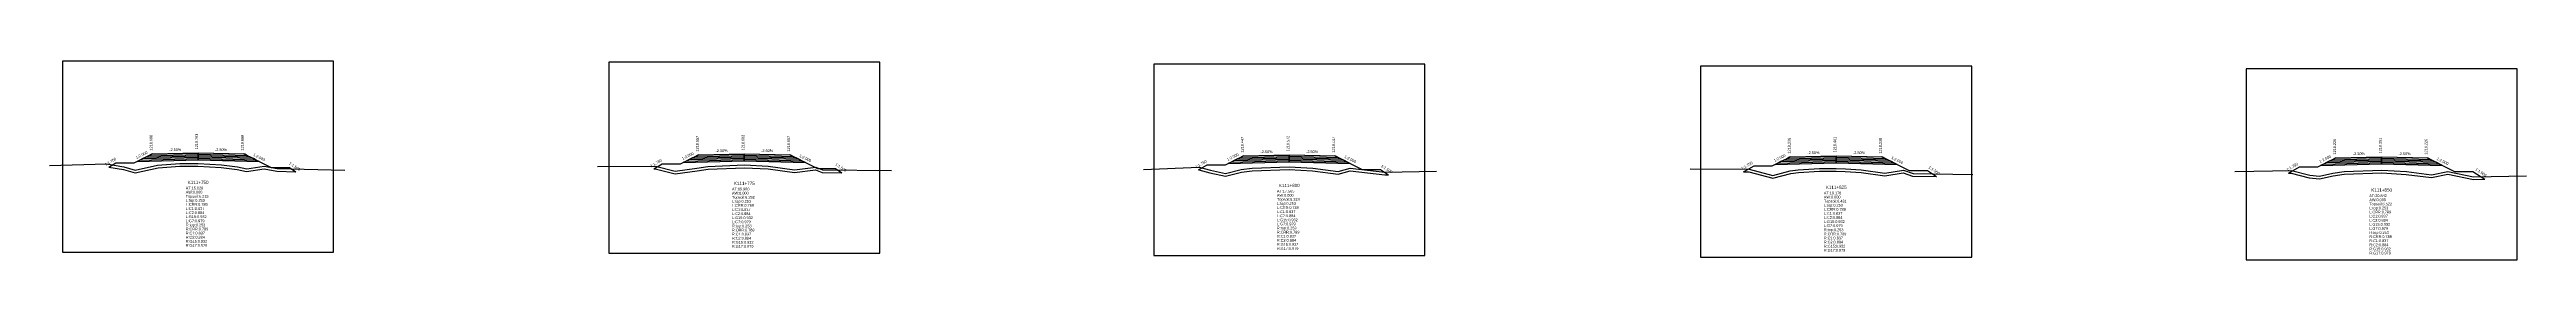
# Model space of a CAD drawing. Extents: x -7 to 78429, y 1189 to 1262.
# Drawn here: x 61925.8 to 62197.2, y 1207 to 1228.9 of the extents above; entities that cross this region are included whole.
import ezdxf
from ezdxf.enums import TextEntityAlignment as Align

# ---------------------------------------------------------------- set-up
doc = ezdxf.new("R2010")
doc.units = 0

msp = doc.modelspace()

# ---------------------------------------------------------------- linework, layer by layer
at = {"layer": 'A4_BORDER', "color": 7}
for points in [[(61927.262, 1207.854), (61956.962, 1207.854), (61956.962, 1228.854), (61927.262, 1228.854), (61927.262, 1207.854)], [(61987.102, 1207.744), (62016.802, 1207.744), (62016.802, 1228.744), (61987.102, 1228.744), (61987.102, 1207.744)], [(62046.802, 1207.51), (62076.502, 1207.51), (62076.502, 1228.51), (62046.802, 1228.51), (62046.802, 1207.51)], [(62106.72, 1207.318), (62136.42, 1207.318), (62136.42, 1228.318), (62106.72, 1228.318), (62106.72, 1207.318)], [(62166.473, 1207.015), (62196.173, 1207.015), (62196.173, 1228.015), (62166.473, 1228.015), (62166.473, 1207.015)]]:
    msp.add_lwpolyline(points, dxfattribs=at)
at = {"layer": 'CLEAR_GROUND', "color": 8}
for points in [[(61932.325, 1217.219), (61933.924, 1216.94), (61935.205, 1216.571), (61937.722, 1217.111), (61940.117, 1217.305), (61942.096, 1217.295), (61944.647, 1217.155), (61946.377, 1216.945), (61947.429, 1216.709), (61949.362, 1217.018), (61950.746, 1216.75), (61952.808, 1216.704)], [(61992.025, 1217.027), (61992.18, 1217.028), (61994.372, 1216.475), (61996.792, 1216.791), (61997.975, 1216.993), (62001.959, 1217.146), (62004.551, 1217.009), (62007.441, 1216.612), (62009.743, 1216.908), (62010.473, 1216.611), (62012.647, 1216.594)], [(62051.725, 1216.917), (62051.732, 1216.918), (62052.934, 1216.576), (62054.674, 1216.203), (62056.427, 1216.636), (62057.605, 1216.781), (62061.636, 1216.929), (62064.196, 1216.807), (62067.013, 1216.417), (62068.339, 1216.782), (62072.116, 1216.351), (62072.532, 1216.36)], [(62111.425, 1216.682), (62112.011, 1216.678), (62114.62, 1215.992), (62116.593, 1216.49), (62117.45, 1216.606), (62119.743, 1216.764), (62121.569, 1216.75), (62122.561, 1216.731), (62124.29, 1216.61), (62126.884, 1216.238), (62128.92, 1216.58), (62129.936, 1216.207), (62132.572, 1216.168)], [(62171.125, 1216.542), (62171.399, 1216.547), (62173.392, 1216.043), (62174.525, 1215.909), (62176.026, 1216.236), (62177.231, 1216.435), (62181.336, 1216.581), (62184.011, 1216.409), (62186.789, 1216.063), (62188.591, 1216.427), (62191.376, 1215.842), (62192.614, 1215.865)]]:
    msp.add_lwpolyline(points, dxfattribs=at)
at = {"layer": 'DESIGN_ROAD_TRIMMED', "color": 1}
for points in [[(61932.325, 1217.219), (61933.112, 1217.668), (61935.112, 1217.668), (61937.112, 1218.668), (61937.112, 1218.668), (61937.006, 1218.615), (61937.006, 1218.615), (61936.691, 1218.457), (61936.691, 1218.457), (61936.375, 1218.3), (61936.375, 1218.3), (61936.059, 1218.142), (61936.059, 1218.142), (61935.743, 1217.984), (61935.743, 1217.984), (61935.428, 1217.826), (61942.112, 1217.993), (61942.112, 1218.143), (61942.112, 1218.143), (61942.112, 1218.293), (61942.112, 1218.293), (61942.112, 1218.443), (61942.112, 1218.443), (61942.112, 1218.593), (61942.112, 1218.593), (61942.112, 1218.743), (61942.112, 1218.743), (61942.112, 1218.793), (61942.112, 1218.793), (61942.112, 1218.793), (61942.112, 1218.793), (61942.112, 1218.793), (61942.112, 1218.743), (61942.112, 1218.743), (61942.112, 1218.593), (61942.112, 1218.593), (61942.112, 1218.443), (61942.112, 1218.443), (61942.112, 1218.293), (61942.112, 1218.293), (61942.112, 1218.143), (61942.112, 1218.143), (61942.112, 1217.993), (61948.796, 1217.826), (61948.48, 1217.984), (61948.48, 1217.984), (61948.164, 1218.142), (61948.164, 1218.142), (61947.849, 1218.3), (61947.849, 1218.3), (61947.533, 1218.457), (61947.533, 1218.457), (61947.217, 1218.615), (61947.217, 1218.615), (61947.112, 1218.668), (61947.112, 1218.668), (61950.112, 1217.168), (61952.112, 1217.168), (61952.808, 1216.704)], [(61992.025, 1217.027), (61992.952, 1217.557), (61994.952, 1217.557), (61996.952, 1218.557), (61996.952, 1218.557), (61996.847, 1218.504), (61996.847, 1218.504), (61996.531, 1218.346), (61996.531, 1218.346), (61996.215, 1218.189), (61996.215, 1218.189), (61995.9, 1218.031), (61995.9, 1218.031), (61995.584, 1217.873), (61995.584, 1217.873), (61995.268, 1217.715), (62001.952, 1217.882), (62001.952, 1218.032), (62001.952, 1218.032), (62001.952, 1218.182), (62001.952, 1218.182), (62001.952, 1218.332), (62001.952, 1218.332), (62001.952, 1218.482), (62001.952, 1218.482), (62001.952, 1218.632), (62001.952, 1218.632), (62001.952, 1218.682), (62001.952, 1218.682), (62001.952, 1218.682), (62001.952, 1218.682), (62001.952, 1218.682), (62001.952, 1218.632), (62001.952, 1218.632), (62001.952, 1218.482), (62001.952, 1218.482), (62001.952, 1218.332), (62001.952, 1218.332), (62001.952, 1218.182), (62001.952, 1218.182), (62001.952, 1218.032), (62001.952, 1218.032), (62001.952, 1217.882), (62008.636, 1217.715), (62008.321, 1217.873), (62008.321, 1217.873), (62008.005, 1218.031), (62008.005, 1218.031), (62007.689, 1218.189), (62007.689, 1218.189), (62007.373, 1218.346), (62007.373, 1218.346), (62007.058, 1218.504), (62007.058, 1218.504), (62006.952, 1218.557), (62006.952, 1218.557), (62009.952, 1217.057), (62011.952, 1217.057), (62012.647, 1216.594)], [(62051.725, 1216.917), (62052.652, 1217.447), (62054.652, 1217.447), (62056.652, 1218.447), (62056.652, 1218.447), (62056.547, 1218.394), (62056.547, 1218.394), (62056.231, 1218.236), (62056.231, 1218.236), (62055.915, 1218.079), (62055.915, 1218.079), (62055.599, 1217.921), (62055.599, 1217.921), (62055.284, 1217.763), (62055.284, 1217.763), (62054.968, 1217.605), (62061.652, 1217.772), (62061.652, 1217.922), (62061.652, 1217.922), (62061.652, 1218.072), (62061.652, 1218.072), (62061.652, 1218.222), (62061.652, 1218.222), (62061.652, 1218.372), (62061.652, 1218.372), (62061.652, 1218.522), (62061.652, 1218.522), (62061.652, 1218.572), (62061.652, 1218.572), (62061.652, 1218.572), (62061.652, 1218.572), (62061.652, 1218.572), (62061.652, 1218.522), (62061.652, 1218.522), (62061.652, 1218.372), (62061.652, 1218.372), (62061.652, 1218.222), (62061.652, 1218.222), (62061.652, 1218.072), (62061.652, 1218.072), (62061.652, 1217.922), (62061.652, 1217.922), (62061.652, 1217.772), (62068.336, 1217.605), (62068.02, 1217.763), (62068.02, 1217.763), (62067.705, 1217.921), (62067.705, 1217.921), (62067.389, 1218.079), (62067.389, 1218.079), (62067.073, 1218.236), (62067.073, 1218.236), (62066.757, 1218.394), (62066.757, 1218.394), (62066.652, 1218.447), (62066.652, 1218.447), (62069.652, 1216.947), (62071.652, 1216.947), (62072.532, 1216.36)], [(62111.425, 1216.682), (62112.57, 1217.336), (62114.57, 1217.336), (62116.57, 1218.336), (62116.57, 1218.336), (62116.465, 1218.283), (62116.465, 1218.283), (62116.149, 1218.125), (62116.149, 1218.125), (62115.833, 1217.968), (62115.833, 1217.968), (62115.517, 1217.81), (62115.517, 1217.81), (62115.202, 1217.652), (62115.202, 1217.652), (62114.886, 1217.494), (62121.57, 1217.661), (62121.57, 1217.811), (62121.57, 1217.811), (62121.57, 1217.961), (62121.57, 1217.961), (62121.57, 1218.111), (62121.57, 1218.111), (62121.57, 1218.261), (62121.57, 1218.261), (62121.57, 1218.411), (62121.57, 1218.411), (62121.57, 1218.461), (62121.57, 1218.461), (62121.57, 1218.461), (62121.57, 1218.461), (62121.57, 1218.461), (62121.57, 1218.411), (62121.57, 1218.411), (62121.57, 1218.261), (62121.57, 1218.261), (62121.57, 1218.111), (62121.57, 1218.111), (62121.57, 1217.961), (62121.57, 1217.961), (62121.57, 1217.811), (62121.57, 1217.811), (62121.57, 1217.661), (62128.254, 1217.494), (62127.939, 1217.652), (62127.939, 1217.652), (62127.623, 1217.81), (62127.623, 1217.81), (62127.307, 1217.968), (62127.307, 1217.968), (62126.991, 1218.125), (62126.991, 1218.125), (62126.675, 1218.283), (62126.675, 1218.283), (62126.57, 1218.336), (62126.57, 1218.336), (62129.57, 1216.836), (62131.57, 1216.836), (62132.572, 1216.168)], [(62171.125, 1216.542), (62172.323, 1217.226), (62174.323, 1217.226), (62176.323, 1218.226), (62176.323, 1218.226), (62176.217, 1218.173), (62176.217, 1218.173), (62175.902, 1218.015), (62175.902, 1218.015), (62175.586, 1217.858), (62175.586, 1217.858), (62175.27, 1217.7), (62175.27, 1217.7), (62174.954, 1217.542), (62174.954, 1217.542), (62174.638, 1217.384), (62181.323, 1217.551), (62181.323, 1217.701), (62181.323, 1217.701), (62181.323, 1217.851), (62181.323, 1217.851), (62181.323, 1218.001), (62181.323, 1218.001), (62181.323, 1218.151), (62181.323, 1218.151), (62181.323, 1218.301), (62181.323, 1218.301), (62181.323, 1218.351), (62181.323, 1218.351), (62181.323, 1218.351), (62181.323, 1218.351), (62181.323, 1218.351), (62181.323, 1218.301), (62181.323, 1218.301), (62181.323, 1218.151), (62181.323, 1218.151), (62181.323, 1218.001), (62181.323, 1218.001), (62181.323, 1217.851), (62181.323, 1217.851), (62181.323, 1217.701), (62181.323, 1217.701), (62181.323, 1217.551), (62188.007, 1217.384), (62187.691, 1217.542), (62187.691, 1217.542), (62187.375, 1217.7), (62187.375, 1217.7), (62187.059, 1217.858), (62187.059, 1217.858), (62186.744, 1218.015), (62186.744, 1218.015), (62186.428, 1218.173), (62186.428, 1218.173), (62186.323, 1218.226), (62186.323, 1218.226), (62189.323, 1216.726), (62191.323, 1216.726), (62192.614, 1215.865)]]:
    msp.add_lwpolyline(points, dxfattribs=at)
at = {"layer": 'FINISHED_ROAD', "color": 2}
for points in [[(61933.112, 1217.668), (61935.112, 1217.668), (61937.112, 1218.668), (61937.112, 1218.668), (61942.112, 1218.793), (61947.112, 1218.668), (61947.112, 1218.668), (61950.112, 1217.168), (61952.112, 1217.168)], [(61992.952, 1217.557), (61994.952, 1217.557), (61996.952, 1218.557), (61996.952, 1218.557), (62001.952, 1218.682), (62006.952, 1218.557), (62006.952, 1218.557), (62009.952, 1217.057), (62011.952, 1217.057)], [(62052.652, 1217.447), (62054.652, 1217.447), (62056.652, 1218.447), (62056.652, 1218.447), (62061.652, 1218.572), (62066.652, 1218.447), (62066.652, 1218.447), (62069.652, 1216.947), (62071.652, 1216.947)], [(62112.57, 1217.336), (62114.57, 1217.336), (62116.57, 1218.336), (62116.57, 1218.336), (62121.57, 1218.461), (62126.57, 1218.336), (62126.57, 1218.336), (62129.57, 1216.836), (62131.57, 1216.836)], [(62172.323, 1217.226), (62174.323, 1217.226), (62176.323, 1218.226), (62176.323, 1218.226), (62181.323, 1218.351), (62186.323, 1218.226), (62186.323, 1218.226), (62189.323, 1216.726), (62191.323, 1216.726)]]:
    msp.add_lwpolyline(points, dxfattribs=at)
at = {"layer": 'LAYER_0', "color": 4}
for points in [[(61937.112, 1218.668), (61937.006, 1218.615), (61942.112, 1218.743), (61942.112, 1218.793)], [(61996.952, 1218.557), (61996.847, 1218.504), (62001.952, 1218.632), (62001.952, 1218.682)], [(62056.652, 1218.447), (62056.547, 1218.394), (62061.652, 1218.522), (62061.652, 1218.572)], [(62116.57, 1218.336), (62116.465, 1218.283), (62121.57, 1218.411), (62121.57, 1218.461)], [(62176.323, 1218.226), (62176.217, 1218.173), (62181.323, 1218.301), (62181.323, 1218.351)]]:
    msp.add_lwpolyline(points, dxfattribs=at)
at = {"layer": 'LAYER_1', "color": 4}
for points in [[(61937.006, 1218.615), (61936.691, 1218.457), (61942.112, 1218.593), (61942.112, 1218.743)], [(61996.847, 1218.504), (61996.531, 1218.346), (62001.952, 1218.482), (62001.952, 1218.632)], [(62056.547, 1218.394), (62056.231, 1218.236), (62061.652, 1218.372), (62061.652, 1218.522)], [(62116.465, 1218.283), (62116.149, 1218.125), (62121.57, 1218.261), (62121.57, 1218.411)], [(62176.217, 1218.173), (62175.902, 1218.015), (62181.323, 1218.151), (62181.323, 1218.301)]]:
    msp.add_lwpolyline(points, dxfattribs=at)
at = {"layer": 'LAYER_10', "color": 6}
for points in [[(61948.164, 1218.142), (61948.48, 1217.984), (61942.112, 1218.143), (61942.112, 1218.293)], [(62008.005, 1218.031), (62008.321, 1217.873), (62001.952, 1218.032), (62001.952, 1218.182)], [(62067.705, 1217.921), (62068.02, 1217.763), (62061.652, 1217.922), (62061.652, 1218.072)], [(62127.623, 1217.81), (62127.939, 1217.652), (62121.57, 1217.811), (62121.57, 1217.961)], [(62187.375, 1217.7), (62187.691, 1217.542), (62181.323, 1217.701), (62181.323, 1217.851)]]:
    msp.add_lwpolyline(points, dxfattribs=at)
at = {"layer": 'LAYER_11', "color": 6}
for points in [[(61948.48, 1217.984), (61948.796, 1217.826), (61942.112, 1217.993), (61942.112, 1218.143)], [(62008.321, 1217.873), (62008.636, 1217.715), (62001.952, 1217.882), (62001.952, 1218.032)], [(62068.02, 1217.763), (62068.336, 1217.605), (62061.652, 1217.772), (62061.652, 1217.922)], [(62127.939, 1217.652), (62128.254, 1217.494), (62121.57, 1217.661), (62121.57, 1217.811)], [(62187.691, 1217.542), (62188.007, 1217.384), (62181.323, 1217.551), (62181.323, 1217.701)]]:
    msp.add_lwpolyline(points, dxfattribs=at)
at = {"layer": 'LAYER_2', "color": 4}
for points in [[(61936.691, 1218.457), (61936.375, 1218.3), (61942.112, 1218.443), (61942.112, 1218.593)], [(61996.531, 1218.346), (61996.215, 1218.189), (62001.952, 1218.332), (62001.952, 1218.482)], [(62056.231, 1218.236), (62055.915, 1218.079), (62061.652, 1218.222), (62061.652, 1218.372)], [(62116.149, 1218.125), (62115.833, 1217.968), (62121.57, 1218.111), (62121.57, 1218.261)], [(62175.902, 1218.015), (62175.586, 1217.858), (62181.323, 1218.001), (62181.323, 1218.151)]]:
    msp.add_lwpolyline(points, dxfattribs=at)
at = {"layer": 'LAYER_3', "color": 4}
for points in [[(61936.375, 1218.3), (61936.059, 1218.142), (61942.112, 1218.293), (61942.112, 1218.443)], [(61996.215, 1218.189), (61995.9, 1218.031), (62001.952, 1218.182), (62001.952, 1218.332)], [(62055.915, 1218.079), (62055.599, 1217.921), (62061.652, 1218.072), (62061.652, 1218.222)], [(62115.833, 1217.968), (62115.517, 1217.81), (62121.57, 1217.961), (62121.57, 1218.111)], [(62175.586, 1217.858), (62175.27, 1217.7), (62181.323, 1217.851), (62181.323, 1218.001)]]:
    msp.add_lwpolyline(points, dxfattribs=at)
at = {"layer": 'LAYER_4', "color": 4}
for points in [[(61936.059, 1218.142), (61935.743, 1217.984), (61942.112, 1218.143), (61942.112, 1218.293)], [(61995.9, 1218.031), (61995.584, 1217.873), (62001.952, 1218.032), (62001.952, 1218.182)], [(62055.599, 1217.921), (62055.284, 1217.763), (62061.652, 1217.922), (62061.652, 1218.072)], [(62115.517, 1217.81), (62115.202, 1217.652), (62121.57, 1217.811), (62121.57, 1217.961)], [(62175.27, 1217.7), (62174.954, 1217.542), (62181.323, 1217.701), (62181.323, 1217.851)]]:
    msp.add_lwpolyline(points, dxfattribs=at)
at = {"layer": 'LAYER_5', "color": 4}
for points in [[(61935.743, 1217.984), (61935.428, 1217.826), (61942.112, 1217.993), (61942.112, 1218.143)], [(61995.584, 1217.873), (61995.268, 1217.715), (62001.952, 1217.882), (62001.952, 1218.032)], [(62055.284, 1217.763), (62054.968, 1217.605), (62061.652, 1217.772), (62061.652, 1217.922)], [(62115.202, 1217.652), (62114.886, 1217.494), (62121.57, 1217.661), (62121.57, 1217.811)], [(62174.954, 1217.542), (62174.638, 1217.384), (62181.323, 1217.551), (62181.323, 1217.701)]]:
    msp.add_lwpolyline(points, dxfattribs=at)
at = {"layer": 'LAYER_6', "color": 6}
for points in [[(61947.112, 1218.668), (61947.217, 1218.615), (61942.112, 1218.743), (61942.112, 1218.793)], [(62006.952, 1218.557), (62007.058, 1218.504), (62001.952, 1218.632), (62001.952, 1218.682)], [(62066.652, 1218.447), (62066.757, 1218.394), (62061.652, 1218.522), (62061.652, 1218.572)], [(62126.57, 1218.336), (62126.675, 1218.283), (62121.57, 1218.411), (62121.57, 1218.461)], [(62186.323, 1218.226), (62186.428, 1218.173), (62181.323, 1218.301), (62181.323, 1218.351)]]:
    msp.add_lwpolyline(points, dxfattribs=at)
at = {"layer": 'LAYER_7', "color": 6}
for points in [[(61947.217, 1218.615), (61947.533, 1218.457), (61942.112, 1218.593), (61942.112, 1218.743)], [(62007.058, 1218.504), (62007.373, 1218.346), (62001.952, 1218.482), (62001.952, 1218.632)], [(62066.757, 1218.394), (62067.073, 1218.236), (62061.652, 1218.372), (62061.652, 1218.522)], [(62126.675, 1218.283), (62126.991, 1218.125), (62121.57, 1218.261), (62121.57, 1218.411)], [(62186.428, 1218.173), (62186.744, 1218.015), (62181.323, 1218.151), (62181.323, 1218.301)]]:
    msp.add_lwpolyline(points, dxfattribs=at)
at = {"layer": 'LAYER_8', "color": 6}
for points in [[(61947.533, 1218.457), (61947.849, 1218.3), (61942.112, 1218.443), (61942.112, 1218.593)], [(62007.373, 1218.346), (62007.689, 1218.189), (62001.952, 1218.332), (62001.952, 1218.482)], [(62067.073, 1218.236), (62067.389, 1218.079), (62061.652, 1218.222), (62061.652, 1218.372)], [(62126.991, 1218.125), (62127.307, 1217.968), (62121.57, 1218.111), (62121.57, 1218.261)], [(62186.744, 1218.015), (62187.059, 1217.858), (62181.323, 1218.001), (62181.323, 1218.151)]]:
    msp.add_lwpolyline(points, dxfattribs=at)
at = {"layer": 'LAYER_9', "color": 6}
for points in [[(61947.849, 1218.3), (61948.164, 1218.142), (61942.112, 1218.293), (61942.112, 1218.443)], [(62007.689, 1218.189), (62008.005, 1218.031), (62001.952, 1218.182), (62001.952, 1218.332)], [(62067.389, 1218.079), (62067.705, 1217.921), (62061.652, 1218.072), (62061.652, 1218.222)], [(62127.307, 1217.968), (62127.623, 1217.81), (62121.57, 1217.961), (62121.57, 1218.111)], [(62187.059, 1217.858), (62187.375, 1217.7), (62181.323, 1217.851), (62181.323, 1218.001)]]:
    msp.add_lwpolyline(points, dxfattribs=at)
at = {"layer": 'NATURAL_GROUND', "color": 3}
for points in [[(61925.837, 1217.374), (61932.084, 1217.565), (61933.992, 1217.233), (61935.216, 1216.88), (61937.679, 1217.409), (61940.106, 1217.605), (61942.105, 1217.595), (61944.674, 1217.454), (61946.428, 1217.241), (61947.439, 1217.014), (61949.367, 1217.323), (61950.778, 1217.049), (61958.19, 1216.883)], [(61985.874, 1217.283), (61992.216, 1217.329), (61994.39, 1216.78), (61996.747, 1217.087), (61997.944, 1217.292), (62001.961, 1217.447), (62004.579, 1217.308), (62007.442, 1216.915), (62009.783, 1217.215), (62010.533, 1216.91), (62018.071, 1216.851)], [(62045.693, 1216.952), (62051.767, 1217.22), (62053.007, 1216.867), (62054.669, 1216.51), (62056.373, 1216.932), (62057.581, 1217.08), (62061.638, 1217.229), (62064.224, 1217.106), (62066.993, 1216.723), (62068.315, 1217.086), (62072.13, 1216.652), (62077.794, 1216.774)], [(62105.575, 1217.018), (62112.051, 1216.978), (62114.621, 1216.302), (62116.536, 1216.785), (62117.42, 1216.904), (62119.734, 1217.064), (62121.573, 1217.05), (62122.574, 1217.031), (62124.322, 1216.909), (62126.88, 1216.542), (62128.949, 1216.889), (62129.991, 1216.506), (62136.544, 1216.409)], [(62165.229, 1216.725), (62171.434, 1216.848), (62173.447, 1216.338), (62174.511, 1216.213), (62175.97, 1216.531), (62177.202, 1216.734), (62181.341, 1216.881), (62184.04, 1216.708), (62186.778, 1216.367), (62188.593, 1216.733), (62191.405, 1216.143), (62197.189, 1216.249)]]:
    msp.add_lwpolyline(points, dxfattribs=at)
at = {"layer": 'STRUCTURE_LEFT', "color": 4}
for points in [[(61937.112, 1218.668), (61937.006, 1218.615), (61937.006, 1218.615), (61936.691, 1218.457), (61936.691, 1218.457), (61936.375, 1218.3), (61936.375, 1218.3), (61936.059, 1218.142), (61936.059, 1218.142), (61935.743, 1217.984), (61935.743, 1217.984), (61935.428, 1217.826), (61942.112, 1217.993), (61942.112, 1218.143), (61942.112, 1218.143), (61942.112, 1218.293), (61942.112, 1218.293), (61942.112, 1218.443), (61942.112, 1218.443), (61942.112, 1218.593), (61942.112, 1218.593), (61942.112, 1218.743), (61942.112, 1218.743), (61942.112, 1218.793), (61942.112, 1218.793)], [(61996.952, 1218.557), (61996.847, 1218.504), (61996.847, 1218.504), (61996.531, 1218.346), (61996.531, 1218.346), (61996.215, 1218.189), (61996.215, 1218.189), (61995.9, 1218.031), (61995.9, 1218.031), (61995.584, 1217.873), (61995.584, 1217.873), (61995.268, 1217.715), (62001.952, 1217.882), (62001.952, 1218.032), (62001.952, 1218.032), (62001.952, 1218.182), (62001.952, 1218.182), (62001.952, 1218.332), (62001.952, 1218.332), (62001.952, 1218.482), (62001.952, 1218.482), (62001.952, 1218.632), (62001.952, 1218.632), (62001.952, 1218.682), (62001.952, 1218.682)], [(62056.652, 1218.447), (62056.547, 1218.394), (62056.547, 1218.394), (62056.231, 1218.236), (62056.231, 1218.236), (62055.915, 1218.079), (62055.915, 1218.079), (62055.599, 1217.921), (62055.599, 1217.921), (62055.284, 1217.763), (62055.284, 1217.763), (62054.968, 1217.605), (62061.652, 1217.772), (62061.652, 1217.922), (62061.652, 1217.922), (62061.652, 1218.072), (62061.652, 1218.072), (62061.652, 1218.222), (62061.652, 1218.222), (62061.652, 1218.372), (62061.652, 1218.372), (62061.652, 1218.522), (62061.652, 1218.522), (62061.652, 1218.572), (62061.652, 1218.572)], [(62116.57, 1218.336), (62116.465, 1218.283), (62116.465, 1218.283), (62116.149, 1218.125), (62116.149, 1218.125), (62115.833, 1217.968), (62115.833, 1217.968), (62115.517, 1217.81), (62115.517, 1217.81), (62115.202, 1217.652), (62115.202, 1217.652), (62114.886, 1217.494), (62121.57, 1217.661), (62121.57, 1217.811), (62121.57, 1217.811), (62121.57, 1217.961), (62121.57, 1217.961), (62121.57, 1218.111), (62121.57, 1218.111), (62121.57, 1218.261), (62121.57, 1218.261), (62121.57, 1218.411), (62121.57, 1218.411), (62121.57, 1218.461), (62121.57, 1218.461)], [(62176.323, 1218.226), (62176.217, 1218.173), (62176.217, 1218.173), (62175.902, 1218.015), (62175.902, 1218.015), (62175.586, 1217.858), (62175.586, 1217.858), (62175.27, 1217.7), (62175.27, 1217.7), (62174.954, 1217.542), (62174.954, 1217.542), (62174.638, 1217.384), (62181.323, 1217.551), (62181.323, 1217.701), (62181.323, 1217.701), (62181.323, 1217.851), (62181.323, 1217.851), (62181.323, 1218.001), (62181.323, 1218.001), (62181.323, 1218.151), (62181.323, 1218.151), (62181.323, 1218.301), (62181.323, 1218.301), (62181.323, 1218.351), (62181.323, 1218.351)]]:
    msp.add_lwpolyline(points, dxfattribs=at)
at = {"layer": 'STRUCTURE_RIGHT', "color": 6}
for points in [[(61942.112, 1218.793), (61942.112, 1218.793), (61942.112, 1218.743), (61942.112, 1218.743), (61942.112, 1218.593), (61942.112, 1218.593), (61942.112, 1218.443), (61942.112, 1218.443), (61942.112, 1218.293), (61942.112, 1218.293), (61942.112, 1218.143), (61942.112, 1218.143), (61942.112, 1217.993), (61948.796, 1217.826), (61948.48, 1217.984), (61948.48, 1217.984), (61948.164, 1218.142), (61948.164, 1218.142), (61947.849, 1218.3), (61947.849, 1218.3), (61947.533, 1218.457), (61947.533, 1218.457), (61947.217, 1218.615), (61947.217, 1218.615), (61947.112, 1218.668)], [(62001.952, 1218.682), (62001.952, 1218.682), (62001.952, 1218.632), (62001.952, 1218.632), (62001.952, 1218.482), (62001.952, 1218.482), (62001.952, 1218.332), (62001.952, 1218.332), (62001.952, 1218.182), (62001.952, 1218.182), (62001.952, 1218.032), (62001.952, 1218.032), (62001.952, 1217.882), (62008.636, 1217.715), (62008.321, 1217.873), (62008.321, 1217.873), (62008.005, 1218.031), (62008.005, 1218.031), (62007.689, 1218.189), (62007.689, 1218.189), (62007.373, 1218.346), (62007.373, 1218.346), (62007.058, 1218.504), (62007.058, 1218.504), (62006.952, 1218.557)], [(62061.652, 1218.572), (62061.652, 1218.572), (62061.652, 1218.522), (62061.652, 1218.522), (62061.652, 1218.372), (62061.652, 1218.372), (62061.652, 1218.222), (62061.652, 1218.222), (62061.652, 1218.072), (62061.652, 1218.072), (62061.652, 1217.922), (62061.652, 1217.922), (62061.652, 1217.772), (62068.336, 1217.605), (62068.02, 1217.763), (62068.02, 1217.763), (62067.705, 1217.921), (62067.705, 1217.921), (62067.389, 1218.079), (62067.389, 1218.079), (62067.073, 1218.236), (62067.073, 1218.236), (62066.757, 1218.394), (62066.757, 1218.394), (62066.652, 1218.447)], [(62121.57, 1218.461), (62121.57, 1218.461), (62121.57, 1218.411), (62121.57, 1218.411), (62121.57, 1218.261), (62121.57, 1218.261), (62121.57, 1218.111), (62121.57, 1218.111), (62121.57, 1217.961), (62121.57, 1217.961), (62121.57, 1217.811), (62121.57, 1217.811), (62121.57, 1217.661), (62128.254, 1217.494), (62127.939, 1217.652), (62127.939, 1217.652), (62127.623, 1217.81), (62127.623, 1217.81), (62127.307, 1217.968), (62127.307, 1217.968), (62126.991, 1218.125), (62126.991, 1218.125), (62126.675, 1218.283), (62126.675, 1218.283), (62126.57, 1218.336)], [(62181.323, 1218.351), (62181.323, 1218.351), (62181.323, 1218.301), (62181.323, 1218.301), (62181.323, 1218.151), (62181.323, 1218.151), (62181.323, 1218.001), (62181.323, 1218.001), (62181.323, 1217.851), (62181.323, 1217.851), (62181.323, 1217.701), (62181.323, 1217.701), (62181.323, 1217.551), (62188.007, 1217.384), (62187.691, 1217.542), (62187.691, 1217.542), (62187.375, 1217.7), (62187.375, 1217.7), (62187.059, 1217.858), (62187.059, 1217.858), (62186.744, 1218.015), (62186.744, 1218.015), (62186.428, 1218.173), (62186.428, 1218.173), (62186.323, 1218.226)]]:
    msp.add_lwpolyline(points, dxfattribs=at)

# ---------------------------------------------------------------- texts
at = {"layer": 'INFO_TEXT'}
for s, p in [('AT:15.028', (61940.762, 1214.754)), ('AW:0.000', (61940.762, 1214.304)), ('Topsoil:6.215', (61940.762, 1213.854)), ('L:top:0.253', (61940.762, 1213.404)), ('L:CRR:0.789', (61940.762, 1212.954)), ('AT:15.980', (62000.602, 1214.644)), ('AW:0.000', (62000.602, 1214.194)), ('Topsoil:6.252', (62000.602, 1213.744)), ('L:top:0.253', (62000.602, 1213.294)), ('L:CRR:0.789', (62000.602, 1212.844)), ('AT:17.565', (62060.302, 1214.41)), ('AW:0.000', (62060.302, 1213.96)), ('Topsoil:6.318', (62060.302, 1213.51)), ('L:top:0.253', (62060.302, 1213.06)), ('AT:19.178', (62120.22, 1214.218)), ('AW:0.000', (62120.22, 1213.768)), ('Topsoil:6.431', (62120.22, 1213.318)), ('L:top:0.253', (62120.22, 1212.868)), ('AT:20.842', (62179.973, 1213.915)), ('AW:0.000', (62179.973, 1213.465)), ('Topsoil:6.522', (62179.973, 1213.015)), ('L:C1:0.837', (61940.762, 1212.504)), ('L:C2:0.884', (61940.762, 1212.054)), ('L:G15:0.932', (61940.762, 1211.604)), ('L:G7:0.979', (61940.762, 1211.154)), ('R:top:0.253', (61940.762, 1210.704)), ('R:CRR:0.789', (61940.762, 1210.254)), ('L:C1:0.837', (62000.602, 1212.394)), ('L:C2:0.884', (62000.602, 1211.944)), ('L:G15:0.932', (62000.602, 1211.494)), ('L:G7:0.979', (62000.602, 1211.044)), ('R:top:0.253', (62000.602, 1210.594)), ('R:CRR:0.789', (62000.602, 1210.144)), ('L:CRR:0.789', (62060.302, 1212.61)), ('L:C1:0.837', (62060.302, 1212.16)), ('L:C2:0.884', (62060.302, 1211.71)), ('L:G15:0.932', (62060.302, 1211.26)), ('L:G7:0.979', (62060.302, 1210.81)), ('R:top:0.253', (62060.302, 1210.36)), ('L:CRR:0.789', (62120.22, 1212.418)), ('L:C1:0.837', (62120.22, 1211.968)), ('L:C2:0.884', (62120.22, 1211.518)), ('L:G15:0.932', (62120.22, 1211.068)), ('L:G7:0.979', (62120.22, 1210.618)), ('R:top:0.253', (62120.22, 1210.168)), ('L:top:0.253', (62179.973, 1212.565)), ('L:CRR:0.789', (62179.973, 1212.115)), ('L:C1:0.837', (62179.973, 1211.665)), ('L:C2:0.884', (62179.973, 1211.215)), ('L:G15:0.932', (62179.973, 1210.765)), ('L:G7:0.979', (62179.973, 1210.315)), ('R:C1:0.837', (61940.762, 1209.804)), ('R:C2:0.884', (61940.762, 1209.354)), ('R:G15:0.932', (61940.762, 1208.904)), ('R:G17:0.979', (61940.762, 1208.454)), ('R:C1:0.837', (62000.602, 1209.694)), ('R:C2:0.884', (62000.602, 1209.244)), ('R:G15:0.932', (62000.602, 1208.794)), ('R:G17:0.979', (62000.602, 1208.344)), ('R:CRR:0.789', (62060.302, 1209.91)), ('R:C1:0.837', (62060.302, 1209.46)), ('R:C2:0.884', (62060.302, 1209.01)), ('R:G15:0.932', (62060.302, 1208.56)), ('R:G17:0.979', (62060.302, 1208.11)), ('R:CRR:0.789', (62120.22, 1209.718)), ('R:C1:0.837', (62120.22, 1209.268)), ('R:C2:0.884', (62120.22, 1208.818)), ('R:G15:0.932', (62120.22, 1208.368)), ('R:G17:0.979', (62120.22, 1207.918)), ('R:top:0.253', (62179.973, 1209.865)), ('R:CRR:0.789', (62179.973, 1209.415)), ('R:C1:0.837', (62179.973, 1208.965)), ('R:C2:0.884', (62179.973, 1208.515)), ('R:G15:0.932', (62179.973, 1208.065)), ('R:G17:0.979', (62179.973, 1207.615))]:
    msp.add_text(s, height=0.3, dxfattribs=at).set_placement(p)
at = {"layer": 'LEFT_TEXT_H'}
for s, p in [('1218.668', (61937.112, 1219.028)), ('1218.557', (61996.952, 1218.917)), ('1218.447', (62056.652, 1218.807)), ('1218.336', (62116.57, 1218.696)), ('1218.226', (62176.323, 1218.586))]:
    msp.add_text(s, height=0.3, rotation=90, dxfattribs=at).set_placement(p)
at = {"layer": 'POINT_TEXT_H'}
for s, p in [('1218.793', (61942.112, 1219.153)), ('1218.682', (62001.952, 1219.042)), ('1218.572', (62061.652, 1218.932)), ('1218.461', (62121.57, 1218.821)), ('1218.351', (62181.323, 1218.711))]:
    msp.add_text(s, height=0.3, rotation=90, dxfattribs=at).set_placement(p)
at = {"layer": 'RIGHT_TEXT_H'}
for s, p in [('1218.668', (61947.112, 1219.028)), ('1218.557', (62006.952, 1218.917)), ('1218.447', (62066.652, 1218.807)), ('1218.336', (62126.57, 1218.696)), ('1218.226', (62186.323, 1218.586))]:
    msp.add_text(s, height=0.3, rotation=90, dxfattribs=at).set_placement(p)
at = {"layer": 'SLOPE_left'}
for s, rotation, p in [('1:2.000', 26.565, (61936.031, 1218.329)), ('1:2.000', 26.565, (61995.872, 1218.218)), ('1:2.000', 26.565, (62055.571, 1218.108)), ('1:2.000', 26.565, (62115.49, 1217.997)), ('1:2.000', 26.565, (62175.242, 1217.887)), ('1:1.750', 29.745, (61932.629, 1217.6)), ('1:1.750', 29.745, (61992.399, 1217.448)), ('1:1.750', 29.745, (62052.099, 1217.339)), ('1:1.750', 29.745, (62111.908, 1217.165)), ('1:1.750', 29.745, (62171.635, 1217.04))]:
    msp.add_text(s, height=0.3, rotation=rotation, dxfattribs=at).set_placement(p, align=Align.BOTTOM_CENTER)
at = {"layer": 'SLOPE_right'}
for s, rotation, p in [('1:2.000', -26.565, (61948.692, 1218.079)), ('1:2.000', -26.565, (62008.533, 1217.968)), ('1:2.000', -26.565, (62068.232, 1217.858)), ('1:1.500', -33.69, (61952.56, 1217.086)), ('1:1.500', -33.69, (62012.4, 1216.975)), ('1:1.500', -33.69, (62072.192, 1216.803)), ('1:2.000', -26.565, (62128.151, 1217.747)), ('1:1.500', -33.69, (62132.171, 1216.652)), ('1:2.000', -26.565, (62187.903, 1217.637)), ('1:1.500', -33.69, (62192.068, 1216.445))]:
    msp.add_text(s, height=0.3, rotation=rotation, dxfattribs=at).set_placement(p, align=Align.BOTTOM_CENTER)
at = {"layer": 'SLOPE_TEXT'}
for p in [(61939.612, 1218.97), (61944.612, 1218.97), (61999.452, 1218.86), (62004.452, 1218.86), (62059.152, 1218.749), (62064.152, 1218.749), (62119.07, 1218.639), (62124.07, 1218.639), (62178.823, 1218.529), (62183.823, 1218.529)]:
    msp.add_text('-2.50%', height=0.3, dxfattribs=at).set_placement(p, align=Align.CENTER)
at = {"layer": 'STATION_TITLE'}
for s, p in [('K111+750', (61942.112, 1215.354)), ('K111+775', (62001.952, 1215.244)), ('K111+800', (62061.652, 1215.01)), ('K111+825', (62121.57, 1214.818)), ('K111+850', (62181.323, 1214.515))]:
    msp.add_text(s, height=0.36, dxfattribs=at).set_placement(p, align=Align.CENTER)

doc.saveas('drawing.dxf')
